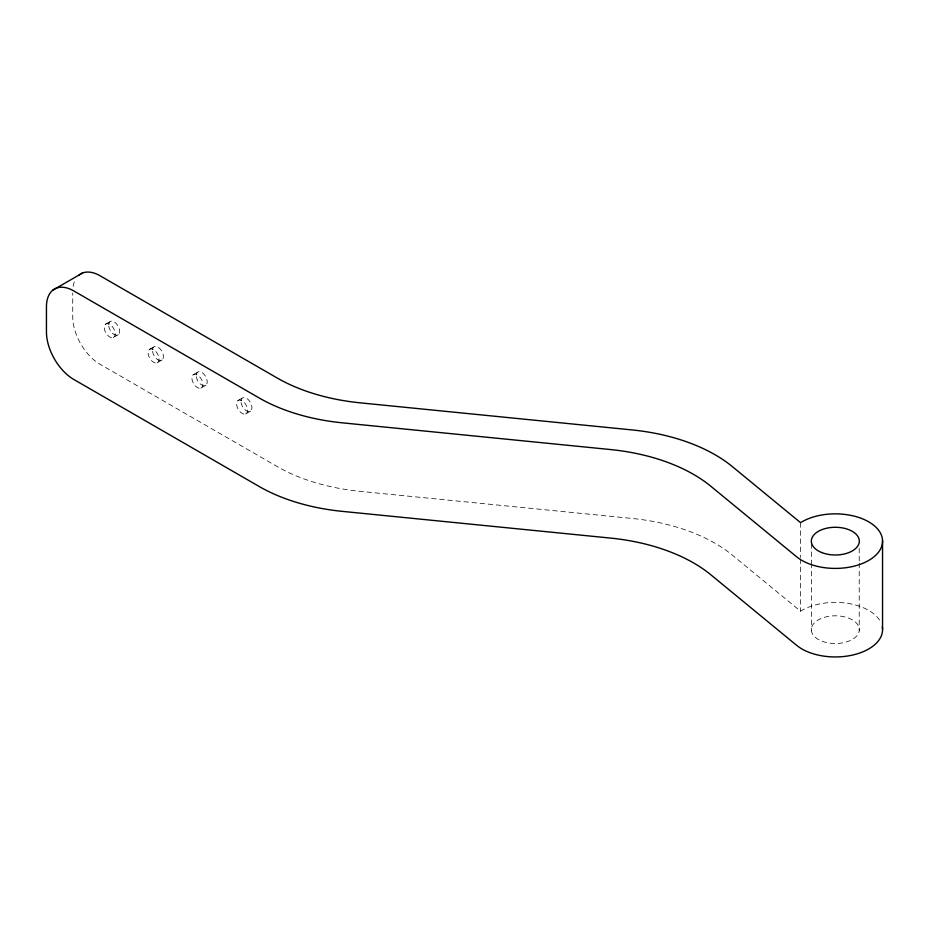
<?xml version="1.0" encoding="UTF-8"?>
<svg xmlns="http://www.w3.org/2000/svg" width="929" height="929" viewBox="0 0 929 929"><rect width="100%" height="100%" fill="white"/><g stroke="black" fill="none" stroke-linecap="round" stroke-linejoin="round"><path stroke-width="0.7" stroke-dasharray="4.64 3.48" d="M105.558 324.175L110.609 321.26M113.268 337.541A7.746 4.471 60 0 0 111.619 325.8A7.746 4.471 60 0 0 104.35 328.645A7.746 4.471 60 0 0 113.268 337.541L118.32 334.626M149.36 349.467L154.423 346.552M157.082 362.833A7.746 4.471 60 0 0 155.433 351.092A7.746 4.471 60 0 0 148.164 353.937A7.746 4.471 60 0 0 157.082 362.833L162.134 359.918M193.174 374.759L198.225 371.844M200.885 388.125A7.746 4.471 60 0 0 199.236 376.384A7.746 4.471 60 0 0 191.978 379.229A7.746 4.471 60 0 0 200.885 388.125L205.948 385.21M237.917 400.596L242.968 397.67M245.628 413.951A7.746 4.471 60 0 0 243.979 402.222A7.746 4.471 60 0 0 236.709 405.067A7.746 4.471 60 0 0 245.628 413.951L250.679 411.036M879.542 620.084A47.24 27.278 0 0 0 800.554 611.201L732.389 555.17A154.888 89.428 0 0 0 631.975 518.44L360.278 491.371A154.888 89.428 0 0 1 277.086 466.486L100.111 364.307A38.728 22.354 60 0 1 72.741 316.882L72.741 292.995M859.232 548.145L859.232 562.66M859.232 563.148L859.232 630.872A24.003 13.865 0 0 1 821.55 641.022A24.003 13.865 0 0 1 825.173 617.1A24.003 13.865 0 0 1 859.232 630.872M811.4 543.802L811.4 562.66M811.4 563.148L811.4 630.872M800.554 522.667L800.554 557.505M800.554 558.956L800.554 611.201M73.147 286.341A38.728 22.354 60 0 1 74.39 281.731M108.739 326.114A7.746 4.471 60 0 0 117.646 335.009A7.746 4.471 60 0 0 115.997 323.269A7.746 4.471 60 0 0 108.739 326.114M152.542 351.406A7.746 4.471 60 0 0 161.46 360.301A7.746 4.471 60 0 0 159.811 348.561A7.746 4.471 60 0 0 152.542 351.406M196.356 376.709A7.746 4.471 60 0 0 205.263 385.593A7.746 4.471 60 0 0 203.625 373.864A7.746 4.471 60 0 0 196.356 376.709M241.099 402.536A7.746 4.471 60 0 0 250.006 411.431A7.746 4.471 60 0 0 248.357 399.691A7.746 4.471 60 0 0 241.099 402.536"/><path stroke-width="1.39" d="M52.86 290.138L82.518 273.01M882.55 540.608L882.55 629.142M79.139 274.961A38.728 22.354 60 0 1 100.111 275.785L277.086 377.952A154.888 89.428 0 0 0 360.278 402.849L631.975 429.918A154.888 89.428 0 0 1 732.389 466.637L800.554 522.667A47.24 27.278 0 0 1 869.707 522.435A47.24 27.278 0 0 1 865.166 562.277A47.24 27.278 0 0 1 796.652 556.808L710.848 486.273A154.888 89.428 0 0 0 610.434 449.543L342.337 422.834A154.888 89.428 0 0 1 259.145 397.949L73.832 290.951A38.728 22.354 60 0 0 46.45 306.767L46.45 332.059A38.728 22.354 60 0 0 73.832 379.485L259.145 486.471A154.888 89.428 0 0 0 342.337 511.368L610.434 538.077A154.888 89.428 0 0 1 710.848 574.796L796.652 645.341A47.24 27.278 0 0 0 851.881 655.212A47.24 27.278 0 0 0 882.306 626.831M821.55 552.488A24.003 13.865 0 0 0 859.232 542.35A24.003 13.865 0 0 0 825.173 528.578A24.003 13.865 0 0 0 821.55 552.488"/></g></svg>
